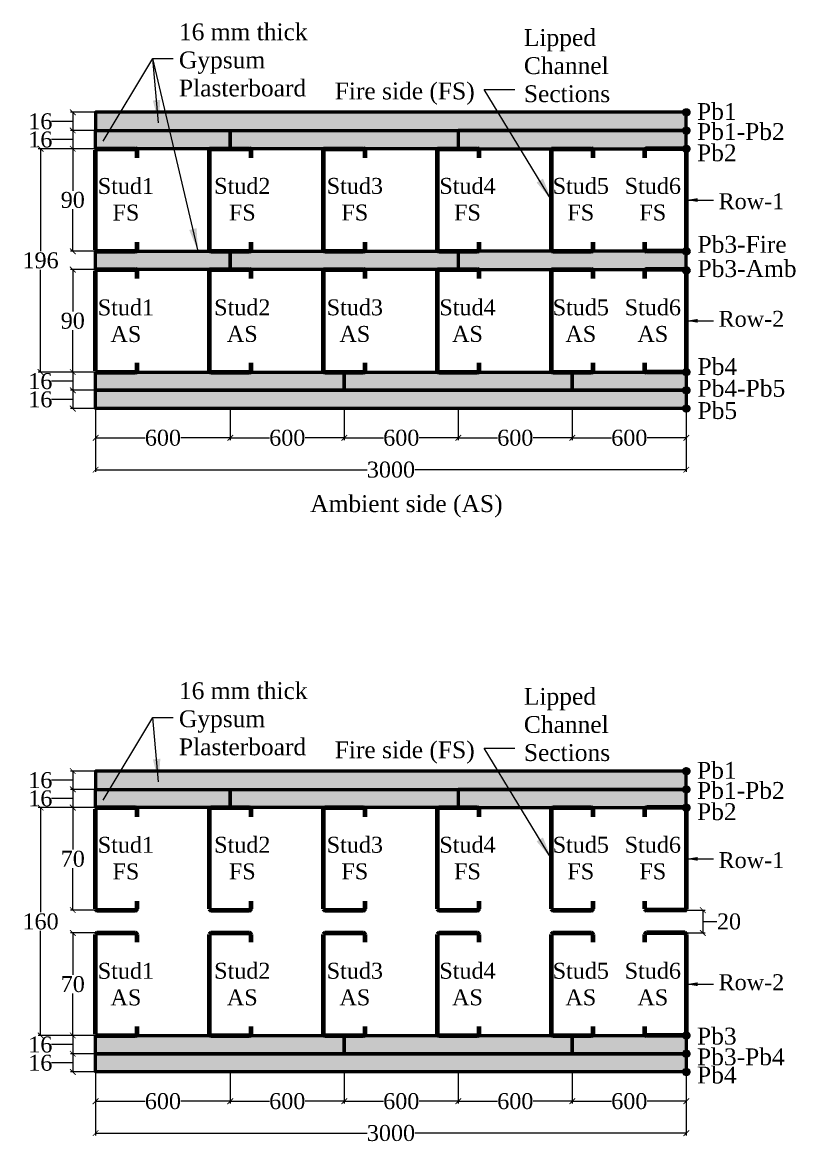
# Model space of a CAD drawing. Header units: millimetres. Extents: x 4760 to 7419, y -378 to 5598.
# Drawn here: x 4760 to 5438, y 315 to 1299 of the extents above; entities that cross this region are included whole.
import ezdxf

# ---------------------------------------------------------------- set-up
doc = ezdxf.new("R2010")
doc.units = ezdxf.units.MM
doc.header["$PDMODE"] = 34
doc.layers.get('0').update_dxf_attribs({"lineweight": 9})
doc.layers.get('Defpoints').update_dxf_attribs({"color": 255})
doc.styles.get("Standard").update_dxf_attribs({"font": 'times.ttf'})
doc.dimstyles.new('Times new roman', dxfattribs={"dimtxt": 14, "dimasz": 5, "dimexe": 2, "dimexo": 1, "dimgap": 1, "dimtad": 0, "dimtih": 1, "dimtoh": 1, "dimtxsty": 'Standard', "dimblk": 'ARCHTICK', "dimcen": 0, "dimclrd": 256, "dimclre": 256, "dimadec": 0, "dimazin": 0, "dimtfac": 1, "dimtmove": 0, "dimatfit": 3, "dimfxl": 1, "dimlwd": -1, "dimlwe": -1, "dimarcsym": 0})

# ---------------------------------------------------------------- blocks, each defined once
blk = doc.blocks.new('Stud')
at = {"lineweight": 120}
for p, q in [((4630.24, 1668.85), (4630.24, 1756.35)), ((4631.49, 1757.6), (4665.24, 1757.6)), ((4666.49, 1756.35), (4666.49, 1749.6)), ((4666.49, 1675.6), (4666.49, 1668.85)), ((4631.49, 1667.6), (4665.24, 1667.6))]:
    blk.add_line(p, q, dxfattribs=at)
for centre, start, end in [((4631.49, 1756.35), 90, 180), ((4665.24, 1756.35), 0, 90), ((4631.49, 1668.85), 180, 270), ((4665.24, 1668.85), 270, 0)]:
    blk.add_arc(centre, 1.25, start, end, dxfattribs=at)
blk = doc.blocks.new('_ArchTick')
at = {"color": 0, "linetype": 'ByBlock', "const_width": 0.15}
blk.add_lwpolyline([(-0.5, -0.5), (0.5, 0.5)], dxfattribs=at)
blk = doc.blocks.new('*D60')
at = {"transparency": 16777216}
for p, q in [((4822.9, 1188.18), (4801.9, 1188.18)), ((4803.9, 1188.18), (4803.9, 1151.32)), ((4803.9, 1098.18), (4803.9, 1135.04)), ((4822.9, 1098.18), (4801.9, 1098.18))]:
    blk.add_line(p, q, dxfattribs=at)
at = {"layer": 'Defpoints', "color": 0, "lineweight": 53, "transparency": 16777216}
for p in [(4823.9, 1188.18), (4803.9, 1098.18), (4823.9, 1098.18)]:
    blk.add_point(p, dxfattribs=at)
at = {"transparency": 16777216, "xscale": 5, "yscale": 5, "zscale": 5}
for p, rotation in [((4803.9, 1188.18), 90), ((4803.9, 1098.18), 270)]:
    blk.add_blockref('_ArchTick', p, dxfattribs=dict(at, rotation=rotation))
at = {"color": 0, "lineweight": 53, "transparency": 16777216, "insert": (4803.9, 1143.18), "char_height": 14, "attachment_point": 5}
blk.add_mtext('90', dxfattribs=at)
blk = doc.blocks.new('*D61')
at = {"transparency": 16777216}
for p, q in [((4822.9, 1204.18), (4801.9, 1204.18)), ((4803.9, 1204.18), (4803.9, 1188.18)), ((4787.16, 1196.18), (4785.16, 1196.18)), ((4803.9, 1196.18), (4787.16, 1196.18)), ((4822.9, 1188.18), (4801.9, 1188.18))]:
    blk.add_line(p, q, dxfattribs=at)
at = {"layer": 'Defpoints', "color": 0, "lineweight": 53, "transparency": 16777216}
for p in [(4823.9, 1204.18), (4803.9, 1188.18), (4823.9, 1188.18)]:
    blk.add_point(p, dxfattribs=at)
at = {"transparency": 16777216, "xscale": 5, "yscale": 5, "zscale": 5}
for p, rotation in [((4803.9, 1204.18), 90), ((4803.9, 1188.18), 270)]:
    blk.add_blockref('_ArchTick', p, dxfattribs=dict(at, rotation=rotation))
at = {"color": 0, "lineweight": 53, "transparency": 16777216, "insert": (4775.44, 1196.18), "char_height": 14, "attachment_point": 5}
blk.add_mtext('16', dxfattribs=at)
blk = doc.blocks.new('*D62')
at = {"transparency": 16777216}
for p, q in [((4822.9, 1220.18), (4801.9, 1220.18)), ((4803.9, 1220.18), (4803.9, 1204.18)), ((4787.16, 1212.18), (4785.16, 1212.18)), ((4803.9, 1212.18), (4787.16, 1212.18)), ((4822.9, 1204.18), (4801.9, 1204.18))]:
    blk.add_line(p, q, dxfattribs=at)
at = {"layer": 'Defpoints', "color": 0, "lineweight": 53, "transparency": 16777216}
for p in [(4823.9, 1220.18), (4803.9, 1204.18), (4823.9, 1204.18)]:
    blk.add_point(p, dxfattribs=at)
at = {"transparency": 16777216, "xscale": 5, "yscale": 5, "zscale": 5}
for p, rotation in [((4803.9, 1220.18), 90), ((4803.9, 1204.18), 270)]:
    blk.add_blockref('_ArchTick', p, dxfattribs=dict(at, rotation=rotation))
at = {"color": 0, "lineweight": 53, "transparency": 16777216, "insert": (4775.44, 1212.18), "char_height": 14, "attachment_point": 5}
blk.add_mtext('16', dxfattribs=at)
blk = doc.blocks.new('*D63')
at = {"transparency": 16777216}
for p, q in [((4822.9, 976.18), (4801.9, 976.18)), ((4803.9, 976.18), (4803.9, 960.18)), ((4787.16, 968.18), (4785.16, 968.18)), ((4803.9, 968.18), (4787.16, 968.18)), ((4822.9, 960.18), (4801.9, 960.18))]:
    blk.add_line(p, q, dxfattribs=at)
at = {"layer": 'Defpoints', "color": 0, "lineweight": 53, "transparency": 16777216}
for p in [(4823.9, 976.18), (4803.9, 960.18), (4823.9, 960.18)]:
    blk.add_point(p, dxfattribs=at)
at = {"transparency": 16777216, "xscale": 5, "yscale": 5, "zscale": 5}
for p, rotation in [((4803.9, 976.18), 90), ((4803.9, 960.18), 270)]:
    blk.add_blockref('_ArchTick', p, dxfattribs=dict(at, rotation=rotation))
at = {"color": 0, "lineweight": 53, "transparency": 16777216, "insert": (4775.44, 968.18), "char_height": 14, "attachment_point": 5}
blk.add_mtext('16', dxfattribs=at)
blk = doc.blocks.new('*D64')
at = {"transparency": 16777216}
for p, q in [((4787.16, 984.18), (4785.16, 984.18)), ((4803.9, 984.18), (4787.16, 984.18)), ((4822.9, 992.18), (4801.9, 992.18)), ((4803.9, 992.18), (4803.9, 976.18)), ((4822.9, 976.18), (4801.9, 976.18))]:
    blk.add_line(p, q, dxfattribs=at)
at = {"layer": 'Defpoints', "color": 0, "lineweight": 53, "transparency": 16777216}
for p in [(4823.9, 992.18), (4803.9, 976.18), (4823.9, 976.18)]:
    blk.add_point(p, dxfattribs=at)
at = {"transparency": 16777216, "xscale": 5, "yscale": 5, "zscale": 5}
for p, rotation in [((4803.9, 992.18), 90), ((4803.9, 976.18), 270)]:
    blk.add_blockref('_ArchTick', p, dxfattribs=dict(at, rotation=rotation))
at = {"color": 0, "lineweight": 53, "transparency": 16777216, "insert": (4775.44, 984.18), "char_height": 14, "attachment_point": 5}
blk.add_mtext('16', dxfattribs=at)
blk = doc.blocks.new('*D71')
at = {"transparency": 16777216}
for p, q in [((4823.9, 959.18), (4823.9, 904.53)), ((5342.03, 959.18), (5342.03, 904.53)), ((4823.9, 906.53), (5062.08, 906.53)), ((5342.03, 906.53), (5103.85, 906.53))]:
    blk.add_line(p, q, dxfattribs=at)
at = {"layer": 'Defpoints', "color": 0, "lineweight": 53, "transparency": 16777216}
for p in [(4823.9, 960.18), (5342.03, 960.18), (5342.03, 906.53)]:
    blk.add_point(p, dxfattribs=at)
at = {"transparency": 16777216, "xscale": 5, "yscale": 5, "zscale": 5, "rotation": 180}
blk.add_blockref('_ArchTick', (4823.9, 906.53), dxfattribs=at)
at = {"transparency": 16777216, "xscale": 5, "yscale": 5, "zscale": 5}
blk.add_blockref('_ArchTick', (5342.03, 906.53), dxfattribs=at)
at = {"color": 0, "lineweight": 53, "transparency": 16777216, "insert": (5082.97, 906.53), "char_height": 14, "attachment_point": 5}
blk.add_mtext('3000', dxfattribs=at)
blk = doc.blocks.new('*D65')
at = {"transparency": 16777216}
for p, q in [((4823.9, 959.18), (4823.9, 932.5)), ((4942.03, 959.18), (4942.03, 932.5)), ((4823.9, 934.5), (4867.27, 934.5)), ((4942.03, 934.5), (4898.66, 934.5))]:
    blk.add_line(p, q, dxfattribs=at)
at = {"layer": 'Defpoints', "color": 0, "lineweight": 53, "transparency": 16777216}
for p in [(4823.9, 960.18), (4942.03, 960.18), (4942.03, 934.5)]:
    blk.add_point(p, dxfattribs=at)
at = {"transparency": 16777216, "xscale": 5, "yscale": 5, "zscale": 5, "rotation": 180}
blk.add_blockref('_ArchTick', (4823.9, 934.5), dxfattribs=at)
at = {"transparency": 16777216, "xscale": 5, "yscale": 5, "zscale": 5}
blk.add_blockref('_ArchTick', (4942.03, 934.5), dxfattribs=at)
at = {"color": 0, "lineweight": 53, "transparency": 16777216, "insert": (4882.97, 934.5), "char_height": 14, "attachment_point": 5}
blk.add_mtext('600', dxfattribs=at)
blk = doc.blocks.new('*D66')
at = {"transparency": 16777216}
for p, q in [((4942.03, 959.18), (4942.03, 932.5)), ((5042.03, 959.18), (5042.03, 932.5)), ((4942.03, 934.5), (4976.34, 934.5)), ((5042.03, 934.5), (5007.72, 934.5))]:
    blk.add_line(p, q, dxfattribs=at)
at = {"layer": 'Defpoints', "color": 0, "lineweight": 53, "transparency": 16777216}
for p in [(4942.03, 960.18), (5042.03, 960.18), (5042.03, 934.5)]:
    blk.add_point(p, dxfattribs=at)
at = {"transparency": 16777216, "xscale": 5, "yscale": 5, "zscale": 5, "rotation": 180}
blk.add_blockref('_ArchTick', (4942.03, 934.5), dxfattribs=at)
at = {"transparency": 16777216, "xscale": 5, "yscale": 5, "zscale": 5}
blk.add_blockref('_ArchTick', (5042.03, 934.5), dxfattribs=at)
at = {"color": 0, "lineweight": 53, "transparency": 16777216, "insert": (4992.03, 934.5), "char_height": 14, "attachment_point": 5}
blk.add_mtext('600', dxfattribs=at)
blk = doc.blocks.new('*D67')
at = {"transparency": 16777216}
for p, q in [((5042.03, 959.18), (5042.03, 932.5)), ((5142.03, 959.18), (5142.03, 932.5)), ((5042.03, 934.5), (5076.34, 934.5)), ((5142.03, 934.5), (5107.72, 934.5))]:
    blk.add_line(p, q, dxfattribs=at)
at = {"layer": 'Defpoints', "color": 0, "lineweight": 53, "transparency": 16777216}
for p in [(5042.03, 960.18), (5142.03, 960.18), (5142.03, 934.5)]:
    blk.add_point(p, dxfattribs=at)
at = {"transparency": 16777216, "xscale": 5, "yscale": 5, "zscale": 5, "rotation": 180}
blk.add_blockref('_ArchTick', (5042.03, 934.5), dxfattribs=at)
at = {"transparency": 16777216, "xscale": 5, "yscale": 5, "zscale": 5}
blk.add_blockref('_ArchTick', (5142.03, 934.5), dxfattribs=at)
at = {"color": 0, "lineweight": 53, "transparency": 16777216, "insert": (5092.03, 934.5), "char_height": 14, "attachment_point": 5}
blk.add_mtext('600', dxfattribs=at)
blk = doc.blocks.new('*D68')
at = {"transparency": 16777216}
for p, q in [((5142.03, 959.18), (5142.03, 932.5)), ((5242.03, 959.18), (5242.03, 932.5)), ((5142.03, 934.5), (5176.34, 934.5)), ((5242.03, 934.5), (5207.72, 934.5))]:
    blk.add_line(p, q, dxfattribs=at)
at = {"layer": 'Defpoints', "color": 0, "lineweight": 53, "transparency": 16777216}
for p in [(5142.03, 960.18), (5242.03, 960.18), (5242.03, 934.5)]:
    blk.add_point(p, dxfattribs=at)
at = {"transparency": 16777216, "xscale": 5, "yscale": 5, "zscale": 5, "rotation": 180}
blk.add_blockref('_ArchTick', (5142.03, 934.5), dxfattribs=at)
at = {"transparency": 16777216, "xscale": 5, "yscale": 5, "zscale": 5}
blk.add_blockref('_ArchTick', (5242.03, 934.5), dxfattribs=at)
at = {"color": 0, "lineweight": 53, "transparency": 16777216, "insert": (5192.03, 934.5), "char_height": 14, "attachment_point": 5}
blk.add_mtext('600', dxfattribs=at)
blk = doc.blocks.new('*D69')
at = {"transparency": 16777216}
for p, q in [((5242.03, 959.18), (5242.03, 932.5)), ((5342.03, 959.18), (5342.03, 932.5)), ((5242.03, 934.5), (5276.34, 934.5)), ((5342.03, 934.5), (5307.72, 934.5))]:
    blk.add_line(p, q, dxfattribs=at)
at = {"layer": 'Defpoints', "color": 0, "lineweight": 53, "transparency": 16777216}
for p in [(5242.03, 960.18), (5342.03, 960.18), (5342.03, 934.5)]:
    blk.add_point(p, dxfattribs=at)
at = {"transparency": 16777216, "xscale": 5, "yscale": 5, "zscale": 5, "rotation": 180}
blk.add_blockref('_ArchTick', (5242.03, 934.5), dxfattribs=at)
at = {"transparency": 16777216, "xscale": 5, "yscale": 5, "zscale": 5}
blk.add_blockref('_ArchTick', (5342.03, 934.5), dxfattribs=at)
at = {"color": 0, "lineweight": 53, "transparency": 16777216, "insert": (5292.03, 934.5), "char_height": 14, "attachment_point": 5}
blk.add_mtext('600', dxfattribs=at)
blk = doc.blocks.new('*D70')
at = {"transparency": 16777216}
for p, q in [((4822.9, 1082.18), (4801.9, 1082.18)), ((4803.9, 1082.18), (4803.9, 1045.32)), ((4803.9, 992.18), (4803.9, 1029.04)), ((4822.9, 992.18), (4801.9, 992.18))]:
    blk.add_line(p, q, dxfattribs=at)
at = {"layer": 'Defpoints', "color": 0, "lineweight": 53, "transparency": 16777216}
for p in [(4823.9, 1082.18), (4803.9, 992.18), (4823.9, 992.18)]:
    blk.add_point(p, dxfattribs=at)
at = {"transparency": 16777216, "xscale": 5, "yscale": 5, "zscale": 5}
for p, rotation in [((4803.9, 1082.18), 90), ((4803.9, 992.18), 270)]:
    blk.add_blockref('_ArchTick', p, dxfattribs=dict(at, rotation=rotation))
at = {"color": 0, "lineweight": 53, "transparency": 16777216, "insert": (4803.9, 1037.18), "char_height": 14, "attachment_point": 5}
blk.add_mtext('90', dxfattribs=at)
blk = doc.blocks.new('*D58')
at = {"transparency": 16777216}
for p, q in [((4822.9, 1204.18), (4801.9, 1204.18)), ((4803.9, 1204.18), (4803.9, 1188.18)), ((4787.16, 1196.18), (4785.16, 1196.18)), ((4803.9, 1196.18), (4787.16, 1196.18)), ((4822.9, 1188.18), (4801.9, 1188.18))]:
    blk.add_line(p, q, dxfattribs=at)
at = {"layer": 'Defpoints', "color": 0, "lineweight": 53, "transparency": 16777216}
for p in [(4823.9, 1204.18), (4803.9, 1188.18), (4823.9, 1188.18)]:
    blk.add_point(p, dxfattribs=at)
at = {"transparency": 16777216, "xscale": 5, "yscale": 5, "zscale": 5}
for p, rotation in [((4803.9, 1204.18), 90), ((4803.9, 1188.18), 270)]:
    blk.add_blockref('_ArchTick', p, dxfattribs=dict(at, rotation=rotation))
at = {"color": 0, "lineweight": 53, "transparency": 16777216, "insert": (4775.44, 1196.18), "char_height": 14, "attachment_point": 5}
blk.add_mtext('16', dxfattribs=at)
blk = doc.blocks.new('*D59')
at = {"transparency": 16777216}
for p, q in [((4822.9, 1220.18), (4801.9, 1220.18)), ((4803.9, 1220.18), (4803.9, 1204.18)), ((4787.16, 1212.18), (4785.16, 1212.18)), ((4803.9, 1212.18), (4787.16, 1212.18)), ((4822.9, 1204.18), (4801.9, 1204.18))]:
    blk.add_line(p, q, dxfattribs=at)
at = {"layer": 'Defpoints', "color": 0, "lineweight": 53, "transparency": 16777216}
for p in [(4823.9, 1220.18), (4803.9, 1204.18), (4823.9, 1204.18)]:
    blk.add_point(p, dxfattribs=at)
at = {"transparency": 16777216, "xscale": 5, "yscale": 5, "zscale": 5}
for p, rotation in [((4803.9, 1220.18), 90), ((4803.9, 1204.18), 270)]:
    blk.add_blockref('_ArchTick', p, dxfattribs=dict(at, rotation=rotation))
at = {"color": 0, "lineweight": 53, "transparency": 16777216, "insert": (4775.44, 1212.18), "char_height": 14, "attachment_point": 5}
blk.add_mtext('16', dxfattribs=at)
blk = doc.blocks.new('*D75')
at = {"transparency": 16777216}
for p, q in [((4822.9, 1188.18), (4773.64, 1188.18)), ((4775.64, 1188.18), (4775.64, 1098.32)), ((4775.64, 992.18), (4775.64, 1082.04)), ((4822.9, 992.18), (4773.64, 992.18))]:
    blk.add_line(p, q, dxfattribs=at)
at = {"layer": 'Defpoints', "color": 0, "lineweight": 53, "transparency": 16777216}
for p in [(4823.9, 1188.18), (4775.64, 992.18), (4823.9, 992.18)]:
    blk.add_point(p, dxfattribs=at)
at = {"transparency": 16777216, "xscale": 5, "yscale": 5, "zscale": 5}
for p, rotation in [((4775.64, 1188.18), 90), ((4775.64, 992.18), 270)]:
    blk.add_blockref('_ArchTick', p, dxfattribs=dict(at, rotation=rotation))
at = {"color": 0, "lineweight": 53, "transparency": 16777216, "insert": (4775.64, 1090.18), "char_height": 14, "attachment_point": 5}
blk.add_mtext('196', dxfattribs=at)
blk = doc.blocks.new('*D135')
at = {"transparency": 16777216}
for p, q in [((4822.9, 610.03), (4801.9, 610.03)), ((4803.9, 610.03), (4803.9, 573.17)), ((4803.9, 520.03), (4803.9, 556.88)), ((4822.9, 520.03), (4801.9, 520.03))]:
    blk.add_line(p, q, dxfattribs=at)
at = {"layer": 'Defpoints', "color": 0, "lineweight": 53, "transparency": 16777216}
for p in [(4823.9, 610.03), (4803.9, 520.03), (4823.9, 520.03)]:
    blk.add_point(p, dxfattribs=at)
at = {"transparency": 16777216, "xscale": 5, "yscale": 5, "zscale": 5}
for p, rotation in [((4803.9, 610.03), 90), ((4803.9, 520.03), 270)]:
    blk.add_blockref('_ArchTick', p, dxfattribs=dict(at, rotation=rotation))
at = {"color": 0, "lineweight": 53, "transparency": 16777216, "insert": (4803.9, 565.03), "char_height": 14, "attachment_point": 5}
blk.add_mtext('70', dxfattribs=at)
blk = doc.blocks.new('*D136')
at = {"transparency": 16777216}
for p, q in [((4822.9, 626.03), (4801.9, 626.03)), ((4803.9, 626.03), (4803.9, 610.03)), ((4787.16, 618.03), (4785.16, 618.03)), ((4803.9, 618.03), (4787.16, 618.03)), ((4822.9, 610.03), (4801.9, 610.03))]:
    blk.add_line(p, q, dxfattribs=at)
at = {"layer": 'Defpoints', "color": 0, "lineweight": 53, "transparency": 16777216}
for p in [(4823.9, 626.03), (4803.9, 610.03), (4823.9, 610.03)]:
    blk.add_point(p, dxfattribs=at)
at = {"transparency": 16777216, "xscale": 5, "yscale": 5, "zscale": 5}
for p, rotation in [((4803.9, 626.03), 90), ((4803.9, 610.03), 270)]:
    blk.add_blockref('_ArchTick', p, dxfattribs=dict(at, rotation=rotation))
at = {"color": 0, "lineweight": 53, "transparency": 16777216, "insert": (4775.44, 618.03), "char_height": 14, "attachment_point": 5}
blk.add_mtext('16', dxfattribs=at)
blk = doc.blocks.new('*D137')
at = {"transparency": 16777216}
for p, q in [((4822.9, 642.03), (4801.9, 642.03)), ((4803.9, 642.03), (4803.9, 626.03)), ((4787.16, 634.03), (4785.16, 634.03)), ((4803.9, 634.03), (4787.16, 634.03)), ((4822.9, 626.03), (4801.9, 626.03))]:
    blk.add_line(p, q, dxfattribs=at)
at = {"layer": 'Defpoints', "color": 0, "lineweight": 53, "transparency": 16777216}
for p in [(4823.9, 642.03), (4803.9, 626.03), (4823.9, 626.03)]:
    blk.add_point(p, dxfattribs=at)
at = {"transparency": 16777216, "xscale": 5, "yscale": 5, "zscale": 5}
for p, rotation in [((4803.9, 642.03), 90), ((4803.9, 626.03), 270)]:
    blk.add_blockref('_ArchTick', p, dxfattribs=dict(at, rotation=rotation))
at = {"color": 0, "lineweight": 53, "transparency": 16777216, "insert": (4775.44, 634.03), "char_height": 14, "attachment_point": 5}
blk.add_mtext('16', dxfattribs=at)
blk = doc.blocks.new('*D138')
at = {"transparency": 16777216}
for p, q in [((4822.9, 394.03), (4801.9, 394.03)), ((4803.9, 394.03), (4803.9, 378.03)), ((4787.16, 386.03), (4785.16, 386.03)), ((4803.9, 386.03), (4787.16, 386.03)), ((4822.9, 378.03), (4801.9, 378.03))]:
    blk.add_line(p, q, dxfattribs=at)
at = {"layer": 'Defpoints', "color": 0, "lineweight": 53, "transparency": 16777216}
for p in [(4823.9, 394.03), (4803.9, 378.03), (4823.9, 378.03)]:
    blk.add_point(p, dxfattribs=at)
at = {"transparency": 16777216, "xscale": 5, "yscale": 5, "zscale": 5}
for p, rotation in [((4803.9, 394.03), 90), ((4803.9, 378.03), 270)]:
    blk.add_blockref('_ArchTick', p, dxfattribs=dict(at, rotation=rotation))
at = {"color": 0, "lineweight": 53, "transparency": 16777216, "insert": (4775.44, 386.03), "char_height": 14, "attachment_point": 5}
blk.add_mtext('16', dxfattribs=at)
blk = doc.blocks.new('*D139')
at = {"transparency": 16777216}
for p, q in [((4822.9, 410.03), (4801.9, 410.03)), ((4803.9, 410.03), (4803.9, 394.03)), ((4787.16, 402.03), (4785.16, 402.03)), ((4803.9, 402.03), (4787.16, 402.03)), ((4822.9, 394.03), (4801.9, 394.03))]:
    blk.add_line(p, q, dxfattribs=at)
at = {"layer": 'Defpoints', "color": 0, "lineweight": 53, "transparency": 16777216}
for p in [(4823.9, 410.03), (4803.9, 394.03), (4823.9, 394.03)]:
    blk.add_point(p, dxfattribs=at)
at = {"transparency": 16777216, "xscale": 5, "yscale": 5, "zscale": 5}
for p, rotation in [((4803.9, 410.03), 90), ((4803.9, 394.03), 270)]:
    blk.add_blockref('_ArchTick', p, dxfattribs=dict(at, rotation=rotation))
at = {"color": 0, "lineweight": 53, "transparency": 16777216, "insert": (4775.44, 402.03), "char_height": 14, "attachment_point": 5}
blk.add_mtext('16', dxfattribs=at)
blk = doc.blocks.new('*D148')
at = {"transparency": 16777216}
for p, q in [((4823.9, 377.03), (4823.9, 322.37)), ((5342.03, 377.03), (5342.03, 322.37)), ((4823.9, 324.37), (5062.08, 324.37)), ((5342.03, 324.37), (5103.85, 324.37))]:
    blk.add_line(p, q, dxfattribs=at)
at = {"layer": 'Defpoints', "color": 0, "lineweight": 53, "transparency": 16777216}
for p in [(4823.9, 378.03), (5342.03, 378.03), (5342.03, 324.37)]:
    blk.add_point(p, dxfattribs=at)
at = {"transparency": 16777216, "xscale": 5, "yscale": 5, "zscale": 5, "rotation": 180}
blk.add_blockref('_ArchTick', (4823.9, 324.37), dxfattribs=at)
at = {"transparency": 16777216, "xscale": 5, "yscale": 5, "zscale": 5}
blk.add_blockref('_ArchTick', (5342.03, 324.37), dxfattribs=at)
at = {"color": 0, "lineweight": 53, "transparency": 16777216, "insert": (5082.97, 324.37), "char_height": 14, "attachment_point": 5}
blk.add_mtext('3000', dxfattribs=at)
blk = doc.blocks.new('*D140')
at = {"transparency": 16777216}
for p, q in [((4823.9, 377.03), (4823.9, 350.34)), ((4942.03, 377.03), (4942.03, 350.34)), ((4823.9, 352.34), (4867.27, 352.34)), ((4942.03, 352.34), (4898.66, 352.34))]:
    blk.add_line(p, q, dxfattribs=at)
at = {"layer": 'Defpoints', "color": 0, "lineweight": 53, "transparency": 16777216}
for p in [(4823.9, 378.03), (4942.03, 378.03), (4942.03, 352.34)]:
    blk.add_point(p, dxfattribs=at)
at = {"transparency": 16777216, "xscale": 5, "yscale": 5, "zscale": 5, "rotation": 180}
blk.add_blockref('_ArchTick', (4823.9, 352.34), dxfattribs=at)
at = {"transparency": 16777216, "xscale": 5, "yscale": 5, "zscale": 5}
blk.add_blockref('_ArchTick', (4942.03, 352.34), dxfattribs=at)
at = {"color": 0, "lineweight": 53, "transparency": 16777216, "insert": (4882.97, 352.34), "char_height": 14, "attachment_point": 5}
blk.add_mtext('600', dxfattribs=at)
blk = doc.blocks.new('*D141')
at = {"transparency": 16777216}
for p, q in [((4942.03, 377.03), (4942.03, 350.34)), ((5042.03, 377.03), (5042.03, 350.34)), ((4942.03, 352.34), (4976.34, 352.34)), ((5042.03, 352.34), (5007.72, 352.34))]:
    blk.add_line(p, q, dxfattribs=at)
at = {"layer": 'Defpoints', "color": 0, "lineweight": 53, "transparency": 16777216}
for p in [(4942.03, 378.03), (5042.03, 378.03), (5042.03, 352.34)]:
    blk.add_point(p, dxfattribs=at)
at = {"transparency": 16777216, "xscale": 5, "yscale": 5, "zscale": 5, "rotation": 180}
blk.add_blockref('_ArchTick', (4942.03, 352.34), dxfattribs=at)
at = {"transparency": 16777216, "xscale": 5, "yscale": 5, "zscale": 5}
blk.add_blockref('_ArchTick', (5042.03, 352.34), dxfattribs=at)
at = {"color": 0, "lineweight": 53, "transparency": 16777216, "insert": (4992.03, 352.34), "char_height": 14, "attachment_point": 5}
blk.add_mtext('600', dxfattribs=at)
blk = doc.blocks.new('*D142')
at = {"transparency": 16777216}
for p, q in [((5042.03, 377.03), (5042.03, 350.34)), ((5142.03, 377.03), (5142.03, 350.34)), ((5042.03, 352.34), (5076.34, 352.34)), ((5142.03, 352.34), (5107.72, 352.34))]:
    blk.add_line(p, q, dxfattribs=at)
at = {"layer": 'Defpoints', "color": 0, "lineweight": 53, "transparency": 16777216}
for p in [(5042.03, 378.03), (5142.03, 378.03), (5142.03, 352.34)]:
    blk.add_point(p, dxfattribs=at)
at = {"transparency": 16777216, "xscale": 5, "yscale": 5, "zscale": 5, "rotation": 180}
blk.add_blockref('_ArchTick', (5042.03, 352.34), dxfattribs=at)
at = {"transparency": 16777216, "xscale": 5, "yscale": 5, "zscale": 5}
blk.add_blockref('_ArchTick', (5142.03, 352.34), dxfattribs=at)
at = {"color": 0, "lineweight": 53, "transparency": 16777216, "insert": (5092.03, 352.34), "char_height": 14, "attachment_point": 5}
blk.add_mtext('600', dxfattribs=at)
blk = doc.blocks.new('*D143')
at = {"transparency": 16777216}
for p, q in [((5142.03, 377.03), (5142.03, 350.34)), ((5242.03, 377.03), (5242.03, 350.34)), ((5142.03, 352.34), (5176.34, 352.34)), ((5242.03, 352.34), (5207.72, 352.34))]:
    blk.add_line(p, q, dxfattribs=at)
at = {"layer": 'Defpoints', "color": 0, "lineweight": 53, "transparency": 16777216}
for p in [(5142.03, 378.03), (5242.03, 378.03), (5242.03, 352.34)]:
    blk.add_point(p, dxfattribs=at)
at = {"transparency": 16777216, "xscale": 5, "yscale": 5, "zscale": 5, "rotation": 180}
blk.add_blockref('_ArchTick', (5142.03, 352.34), dxfattribs=at)
at = {"transparency": 16777216, "xscale": 5, "yscale": 5, "zscale": 5}
blk.add_blockref('_ArchTick', (5242.03, 352.34), dxfattribs=at)
at = {"color": 0, "lineweight": 53, "transparency": 16777216, "insert": (5192.03, 352.34), "char_height": 14, "attachment_point": 5}
blk.add_mtext('600', dxfattribs=at)
blk = doc.blocks.new('*D144')
at = {"transparency": 16777216}
for p, q in [((5242.03, 377.03), (5242.03, 350.34)), ((5342.03, 377.03), (5342.03, 350.34)), ((5242.03, 352.34), (5276.34, 352.34)), ((5342.03, 352.34), (5307.72, 352.34))]:
    blk.add_line(p, q, dxfattribs=at)
at = {"layer": 'Defpoints', "color": 0, "lineweight": 53, "transparency": 16777216}
for p in [(5242.03, 378.03), (5342.03, 378.03), (5342.03, 352.34)]:
    blk.add_point(p, dxfattribs=at)
at = {"transparency": 16777216, "xscale": 5, "yscale": 5, "zscale": 5, "rotation": 180}
blk.add_blockref('_ArchTick', (5242.03, 352.34), dxfattribs=at)
at = {"transparency": 16777216, "xscale": 5, "yscale": 5, "zscale": 5}
blk.add_blockref('_ArchTick', (5342.03, 352.34), dxfattribs=at)
at = {"color": 0, "lineweight": 53, "transparency": 16777216, "insert": (5292.03, 352.34), "char_height": 14, "attachment_point": 5}
blk.add_mtext('600', dxfattribs=at)
blk = doc.blocks.new('*D134')
at = {"transparency": 16777216}
for p, q in [((4822.9, 500.03), (4801.9, 500.03)), ((4803.9, 500.03), (4803.9, 463.17)), ((4803.9, 410.03), (4803.9, 446.88)), ((4822.9, 410.03), (4801.9, 410.03))]:
    blk.add_line(p, q, dxfattribs=at)
at = {"layer": 'Defpoints', "color": 0, "lineweight": 53, "transparency": 16777216}
for p in [(4823.9, 500.03), (4803.9, 410.03), (4823.9, 410.03)]:
    blk.add_point(p, dxfattribs=at)
at = {"transparency": 16777216, "xscale": 5, "yscale": 5, "zscale": 5}
for p, rotation in [((4803.9, 500.03), 90), ((4803.9, 410.03), 270)]:
    blk.add_blockref('_ArchTick', p, dxfattribs=dict(at, rotation=rotation))
at = {"color": 0, "lineweight": 53, "transparency": 16777216, "insert": (4803.9, 455.03), "char_height": 14, "attachment_point": 5}
blk.add_mtext('70', dxfattribs=at)
blk = doc.blocks.new('*D145')
at = {"transparency": 16777216}
for p, q in [((4822.9, 626.03), (4801.9, 626.03)), ((4803.9, 626.03), (4803.9, 610.03)), ((4787.16, 618.03), (4785.16, 618.03)), ((4803.9, 618.03), (4787.16, 618.03)), ((4822.9, 610.03), (4801.9, 610.03))]:
    blk.add_line(p, q, dxfattribs=at)
at = {"layer": 'Defpoints', "color": 0, "lineweight": 53, "transparency": 16777216}
for p in [(4823.9, 626.03), (4803.9, 610.03), (4823.9, 610.03)]:
    blk.add_point(p, dxfattribs=at)
at = {"transparency": 16777216, "xscale": 5, "yscale": 5, "zscale": 5}
for p, rotation in [((4803.9, 626.03), 90), ((4803.9, 610.03), 270)]:
    blk.add_blockref('_ArchTick', p, dxfattribs=dict(at, rotation=rotation))
at = {"color": 0, "lineweight": 53, "transparency": 16777216, "insert": (4775.44, 618.03), "char_height": 14, "attachment_point": 5}
blk.add_mtext('16', dxfattribs=at)
blk = doc.blocks.new('*D146')
at = {"transparency": 16777216}
for p, q in [((4822.9, 642.03), (4801.9, 642.03)), ((4803.9, 642.03), (4803.9, 626.03)), ((4787.16, 634.03), (4785.16, 634.03)), ((4803.9, 634.03), (4787.16, 634.03)), ((4822.9, 626.03), (4801.9, 626.03))]:
    blk.add_line(p, q, dxfattribs=at)
at = {"layer": 'Defpoints', "color": 0, "lineweight": 53, "transparency": 16777216}
for p in [(4823.9, 642.03), (4803.9, 626.03), (4823.9, 626.03)]:
    blk.add_point(p, dxfattribs=at)
at = {"transparency": 16777216, "xscale": 5, "yscale": 5, "zscale": 5}
for p, rotation in [((4803.9, 642.03), 90), ((4803.9, 626.03), 270)]:
    blk.add_blockref('_ArchTick', p, dxfattribs=dict(at, rotation=rotation))
at = {"color": 0, "lineweight": 53, "transparency": 16777216, "insert": (4775.44, 634.03), "char_height": 14, "attachment_point": 5}
blk.add_mtext('16', dxfattribs=at)
blk = doc.blocks.new('*D147')
at = {"transparency": 16777216}
for p, q in [((4822.9, 610.03), (4773.64, 610.03)), ((4775.64, 610.03), (4775.64, 518.15)), ((4775.64, 410.03), (4775.64, 501.9)), ((4822.9, 410.03), (4773.64, 410.03))]:
    blk.add_line(p, q, dxfattribs=at)
at = {"layer": 'Defpoints', "color": 0, "lineweight": 53, "transparency": 16777216}
for p in [(4823.9, 610.03), (4775.64, 410.03), (4823.9, 410.03)]:
    blk.add_point(p, dxfattribs=at)
at = {"transparency": 16777216, "xscale": 5, "yscale": 5, "zscale": 5}
for p, rotation in [((4775.64, 610.03), 90), ((4775.64, 410.03), 270)]:
    blk.add_blockref('_ArchTick', p, dxfattribs=dict(at, rotation=rotation))
at = {"color": 0, "lineweight": 53, "transparency": 16777216, "insert": (4775.64, 510.03), "char_height": 14, "attachment_point": 5}
blk.add_mtext('160', dxfattribs=at)
blk = doc.blocks.new('*D149')
at = {"transparency": 16777216}
for p, q in [((5341.78, 520.03), (5358.54, 520.03)), ((5356.54, 520.03), (5356.54, 500.03)), ((5356.54, 510.03), (5366.72, 510.03)), ((5366.72, 510.03), (5368.72, 510.03)), ((5341.78, 500.03), (5358.54, 500.03))]:
    blk.add_line(p, q, dxfattribs=at)
at = {"layer": 'Defpoints', "color": 0, "lineweight": 53, "transparency": 16777216}
for p in [(5340.78, 520.03), (5340.78, 500.03), (5356.54, 500.03)]:
    blk.add_point(p, dxfattribs=at)
at = {"transparency": 16777216, "xscale": 5, "yscale": 5, "zscale": 5}
for p, rotation in [((5356.54, 520.03), 90), ((5356.54, 500.03), 270)]:
    blk.add_blockref('_ArchTick', p, dxfattribs=dict(at, rotation=rotation))
at = {"color": 0, "lineweight": 53, "transparency": 16777216, "insert": (5379.46, 510.03), "char_height": 14, "attachment_point": 5}
blk.add_mtext('20', dxfattribs=at)

msp = doc.modelspace()

# ---------------------------------------------------------------- hatches: boundary and pattern name
at = {"lineweight": 53, "true_color": 0xf7abae}
h = msp.add_hatch(color=241, dxfattribs=at)
h.dxf.hatch_style = 1
h.paths.add_polyline_path([(4823.904, 1220.184), (4823.904, 1204.184), (5342.029, 1204.184), (5342.029, 1220.184)])
at = {"lineweight": 53, "true_color": 0x2776bb}
h = msp.add_hatch(color=152, dxfattribs=at)
h.dxf.hatch_style = 1
h.paths.add_polyline_path([(5344.332, 1220.117, 1), (5339.726, 1220.117, 1)])
at = {"lineweight": 53, "true_color": 0xf7abae}
h = msp.add_hatch(color=241, dxfattribs=at)
h.dxf.hatch_style = 1
h.paths.add_polyline_path([(4942.029, 1188.184), (4942.029, 1204.184), (4823.904, 1204.184), (4823.904, 1188.184)])
h = msp.add_hatch(color=241, dxfattribs=at)
h.dxf.hatch_style = 1
h.paths.add_polyline_path([(4942.029, 1204.184), (4942.029, 1188.184), (5142.029, 1188.184), (5142.029, 1204.184)])
h = msp.add_hatch(color=241, dxfattribs=at)
h.dxf.hatch_style = 1
h.paths.add_polyline_path([(5342.029, 1188.184), (5342.029, 1204.184), (5142.029, 1204.184), (5142.029, 1188.184)])
at = {"lineweight": 53, "true_color": 0x2776bb}
h = msp.add_hatch(color=152, dxfattribs=at)
h.dxf.hatch_style = 1
h.paths.add_polyline_path([(5344.332, 1204.117, 1), (5339.726, 1204.117, 1)])
h = msp.add_hatch(color=152, dxfattribs=at)
h.dxf.hatch_style = 1
h.paths.add_polyline_path([(5344.332, 1188.117, 1), (5339.726, 1188.117, 1)])
at = {"lineweight": 53, "true_color": 0xf7abae}
h = msp.add_hatch(color=241, dxfattribs=at)
h.dxf.hatch_style = 1
h.paths.add_polyline_path([(4942.029, 1082.184), (4942.029, 1098.184), (4823.904, 1098.184), (4823.904, 1082.184)])
h = msp.add_hatch(color=241, dxfattribs=at)
h.dxf.hatch_style = 1
h.paths.add_polyline_path([(4942.029, 1098.184), (4942.029, 1082.184), (5142.029, 1082.184), (5142.029, 1098.184)])
h = msp.add_hatch(color=241, dxfattribs=at)
h.dxf.hatch_style = 1
h.paths.add_polyline_path([(5342.029, 1082.184), (5342.029, 1098.184), (5142.029, 1098.184), (5142.029, 1082.184)])
at = {"lineweight": 53, "true_color": 0x2776bb}
h = msp.add_hatch(color=152, dxfattribs=at)
h.dxf.hatch_style = 1
h.paths.add_polyline_path([(5344.447, 1098.113, 1), (5339.611, 1098.113, 1)])
h = msp.add_hatch(color=152, dxfattribs=at)
h.dxf.hatch_style = 1
h.paths.add_polyline_path([(5344.447, 1081.384, 1), (5339.611, 1081.384, 1)])
h = msp.add_hatch(color=152, dxfattribs=at)
h.dxf.hatch_style = 1
h.paths.add_polyline_path([(5344.332, 992.184, 1), (5339.726, 992.184, 1)])
at = {"lineweight": 53, "true_color": 0xf7abae}
h = msp.add_hatch(color=241, dxfattribs=at)
h.dxf.hatch_style = 1
h.paths.add_polyline_path([(5042.029, 992.184), (4823.904, 992.184), (4823.904, 976.184), (5042.029, 976.184)])
h = msp.add_hatch(color=241, dxfattribs=at)
h.dxf.hatch_style = 1
h.paths.add_polyline_path([(5242.029, 992.184), (5042.029, 992.184), (5042.029, 976.184), (5242.029, 976.184)])
h = msp.add_hatch(color=241, dxfattribs=at)
h.dxf.hatch_style = 1
h.paths.add_polyline_path([(5342.029, 976.184), (5342.029, 992.184), (5242.029, 992.184), (5242.029, 976.184)])
h = msp.add_hatch(color=241, dxfattribs=at)
h.dxf.hatch_style = 1
h.paths.add_polyline_path([(5342.029, 960.184), (5342.029, 976.184), (4823.904, 976.184), (4823.904, 960.184)])
at = {"lineweight": 53, "true_color": 0x2776bb}
h = msp.add_hatch(color=152, dxfattribs=at)
h.dxf.hatch_style = 1
h.paths.add_polyline_path([(5344.332, 976.184, 1), (5339.726, 976.184, 1)])
h = msp.add_hatch(color=152, dxfattribs=at)
h.dxf.hatch_style = 1
h.paths.add_polyline_path([(5344.332, 960.184, 1), (5339.726, 960.184, 1)])
at = {"lineweight": 53, "true_color": 0xf7abae}
h = msp.add_hatch(color=241, dxfattribs=at)
h.dxf.hatch_style = 1
h.paths.add_polyline_path([(4823.904, 642.026), (4823.904, 626.026), (5342.029, 626.026), (5342.029, 642.026)])
at = {"lineweight": 53, "true_color": 0x2776bb}
h = msp.add_hatch(color=152, dxfattribs=at)
h.dxf.hatch_style = 1
h.paths.add_polyline_path([(5344.332, 641.959, 1), (5339.726, 641.959, 1)])
at = {"lineweight": 53, "true_color": 0xf7abae}
h = msp.add_hatch(color=241, dxfattribs=at)
h.dxf.hatch_style = 1
h.paths.add_polyline_path([(4942.029, 610.026), (4942.029, 626.026), (4823.904, 626.026), (4823.904, 610.026)])
h = msp.add_hatch(color=241, dxfattribs=at)
h.dxf.hatch_style = 1
h.paths.add_polyline_path([(4942.029, 626.026), (4942.029, 610.026), (5142.029, 610.026), (5142.029, 626.026)])
h = msp.add_hatch(color=241, dxfattribs=at)
h.dxf.hatch_style = 1
h.paths.add_polyline_path([(5342.029, 610.026), (5342.029, 626.026), (5142.029, 626.026), (5142.029, 610.026)])
at = {"lineweight": 53, "true_color": 0x2776bb}
h = msp.add_hatch(color=152, dxfattribs=at)
h.dxf.hatch_style = 1
h.paths.add_polyline_path([(5344.332, 625.959, 1), (5339.726, 625.959, 1)])
h = msp.add_hatch(color=152, dxfattribs=at)
h.dxf.hatch_style = 1
h.paths.add_polyline_path([(5344.332, 609.959, 1), (5339.726, 609.959, 1)])
at = {"lineweight": 53, "true_color": 0xf7abae}
h = msp.add_hatch(color=241, dxfattribs=at)
h.dxf.hatch_style = 1
h.paths.add_polyline_path([(5042.029, 410.026), (4823.904, 410.026), (4823.904, 394.026), (5042.029, 394.026)])
h = msp.add_hatch(color=241, dxfattribs=at)
h.dxf.hatch_style = 1
h.paths.add_polyline_path([(5242.029, 410.026), (5042.029, 410.026), (5042.029, 394.026), (5242.029, 394.026)])
h = msp.add_hatch(color=241, dxfattribs=at)
h.dxf.hatch_style = 1
h.paths.add_polyline_path([(5342.029, 394.026), (5342.029, 410.026), (5242.029, 410.026), (5242.029, 394.026)])
at = {"lineweight": 53, "true_color": 0x2776bb}
h = msp.add_hatch(color=152, dxfattribs=at)
h.dxf.hatch_style = 1
h.paths.add_polyline_path([(5344.332, 410.026, 1), (5339.726, 410.026, 1)])
at = {"lineweight": 53, "true_color": 0xf7abae}
h = msp.add_hatch(color=241, dxfattribs=at)
h.dxf.hatch_style = 1
h.paths.add_polyline_path([(5342.029, 378.026), (5342.029, 394.026), (4823.904, 394.026), (4823.904, 378.026)])
at = {"lineweight": 53, "true_color": 0x2776bb}
h = msp.add_hatch(color=152, dxfattribs=at)
h.dxf.hatch_style = 1
h.paths.add_polyline_path([(5344.332, 394.026, 1), (5339.726, 394.026, 1)])
h = msp.add_hatch(color=152, dxfattribs=at)
h.dxf.hatch_style = 1
h.paths.add_polyline_path([(5344.332, 378.026, 1), (5339.726, 378.026, 1)])

# ---------------------------------------------------------------- linework, layer by layer
at = {"lineweight": 53}
for points in [[(4823.904, 1204.184), (5342.029, 1204.184), (5342.029, 1220.184), (4823.904, 1220.184)], [(4942.029, 1188.184), (4823.904, 1188.184), (4823.904, 1204.184), (4942.029, 1204.184)], [(4942.029, 1204.184), (5142.029, 1204.184), (5142.029, 1188.184), (4942.029, 1188.184)], [(5142.029, 1188.184), (5342.029, 1188.184), (5342.029, 1204.184), (5142.029, 1204.184)], [(4942.029, 1082.184), (4823.904, 1082.184), (4823.904, 1098.184), (4942.029, 1098.184)], [(4942.029, 1098.184), (5142.029, 1098.184), (5142.029, 1082.184), (4942.029, 1082.184)], [(5142.029, 1082.184), (5342.029, 1082.184), (5342.029, 1098.184), (5142.029, 1098.184)], [(4823.904, 992.184), (5042.029, 992.184), (5042.029, 976.184), (4823.904, 976.184)], [(5042.029, 992.184), (5242.029, 992.184), (5242.029, 976.184), (5042.029, 976.184)], [(5242.029, 992.184), (5342.029, 992.184), (5342.029, 976.184), (5242.029, 976.184)], [(4823.904, 976.184), (5342.029, 976.184), (5342.029, 960.184), (4823.904, 960.184)], [(4823.904, 626.026), (5342.029, 626.026), (5342.029, 642.026), (4823.904, 642.026)], [(4942.029, 610.026), (4823.904, 610.026), (4823.904, 626.026), (4942.029, 626.026)], [(4942.029, 626.026), (5142.029, 626.026), (5142.029, 610.026), (4942.029, 610.026)], [(5142.029, 610.026), (5342.029, 610.026), (5342.029, 626.026), (5142.029, 626.026)], [(4823.904, 410.026), (5042.029, 410.026), (5042.029, 394.026), (4823.904, 394.026)], [(5042.029, 410.026), (5242.029, 410.026), (5242.029, 394.026), (5042.029, 394.026)], [(5242.029, 410.026), (5342.029, 410.026), (5342.029, 394.026), (5242.029, 394.026)], [(4823.904, 394.026), (5342.029, 394.026), (5342.029, 378.026), (4823.904, 378.026)]]:
    msp.add_lwpolyline(points, close=True, dxfattribs=at)
for centre, radius in [((5342.029, 1220.117), 2.303), ((5342.029, 1204.117), 2.303), ((5342.029, 1188.117), 2.303), ((5342.029, 1098.113), 2.418), ((5342.029, 1081.384), 2.418), ((5342.029, 992.184), 2.303), ((5342.029, 976.184), 2.303), ((5342.029, 960.184), 2.303), ((5342.029, 641.959), 2.303), ((5342.029, 625.959), 2.303), ((5342.029, 609.959), 2.303), ((5342.029, 410.026), 2.303), ((5342.029, 394.026), 2.303), ((5342.029, 378.026), 2.303)]:
    msp.add_circle(centre, radius, dxfattribs=at)

# ---------------------------------------------------------------- block references
at = {"lineweight": -3}
for p in [(193.659, -569.419), (293.659, -569.419), (393.659, -569.419), (493.659, -569.419), (593.659, -569.419), (193.659, -675.419), (293.659, -675.419), (393.659, -675.419), (493.659, -675.419), (593.659, -675.419), (193.659, -1147.577), (293.659, -1147.577), (393.659, -1147.577), (493.659, -1147.577), (593.659, -1147.577), (193.659, -1257.577), (293.659, -1257.577), (393.659, -1257.577), (493.659, -1257.577), (593.659, -1257.577)]:
    msp.add_blockref('Stud', p, dxfattribs=at)
at = {"lineweight": -3, "rotation": 180}
for p in [(9972.274, 2855.787), (9972.274, 2749.787), (9972.274, 2277.629), (9972.274, 2167.629)]:
    msp.add_blockref('Stud', p, dxfattribs=at)

# ---------------------------------------------------------------- texts
at = {"lineweight": 53, "attachment_point": 1}
for s, insert, char_height, width in [('16 mm thick Gypsum Plasterboard', (4897.009, 1298.149), 14.7814, 115.93848), ('Lipped Channel Sections', (5199.568, 1293.147), 14.7814, 68.45472), ('Fire side (FS)', (5033.636, 1246.276), 14.7814, 121.64572), ('Pb1', (5351.403, 1228.263), 14.7814, 41.76421), ('Pb1-Pb2', (5351.403, 1210.646), 14.7814, 41.76421), ('Pb2', (5351.403, 1191.98), 14.7814, 41.76421), ('\\pxqc;Stud1\\PFS', (4829.62, 1162.512), 14, 41.76421), ('\\pxqc;Stud2\\PFS', (4931.692, 1162.579), 14, 41.76421), ('\\pxqc;Stud3\\PFS', (5030.417, 1162.579), 14, 41.76421), ('\\pxqc;Stud4\\PFS', (5129.199, 1162.579), 14, 41.76421), ('\\pxqc;Stud5\\PFS', (5228.615, 1162.579), 14, 41.76421), ('\\pxqc;Stud6\\PFS', (5291.764, 1162.579), 14, 41.76421), ('Row-1', (5370.332, 1149.104), 14, 90.08321), ('Pb3-Fire', (5351.871, 1111.674), 14.7814, 29.23495), ('Pb3-Amb', (5351.871, 1090.402), 14.7814, 29.23495), ('\\pxqc;Stud1\\PAS', (4829.62, 1055.938), 14, 41.76421), ('\\pxqc;Stud2\\PAS', (4931.692, 1056.005), 14, 41.76421), ('\\pxqc;Stud3\\PAS', (5030.417, 1056.005), 14, 41.76421), ('\\pxqc;Stud4\\PAS', (5129.199, 1056.005), 14, 41.76421), ('\\pxqc;Stud5\\PAS', (5228.615, 1056.005), 14, 41.76421), ('\\pxqc;Stud6\\PAS', (5291.764, 1056.005), 14, 41.76421), ('Row-2', (5370.332, 1045.926), 14, 90.08321), ('Pb4', (5351.87, 1004.428), 14.7814, 29.23495), ('Pb4-Pb5', (5351.87, 985.343), 14.7814, 29.23495), ('Pb5', (5351.87, 965.827), 14.7814, 29.23495), ('Ambient side (AS)', (5012.183, 884.129), 14.7814, 165.80062), ('16 mm thick Gypsum Plasterboard', (4897.009, 719.992), 14.7814, 115.93848), ('Lipped Channel Sections', (5199.568, 714.99), 14.7814, 68.45472), ('Fire side (FS)', (5033.636, 668.118), 14.7814, 121.64572), ('Pb1', (5351.403, 650.105), 14.7814, 41.76421), ('Pb1-Pb2', (5351.403, 632.488), 14.7814, 41.76421), ('Pb2', (5351.403, 613.823), 14.7814, 41.76421), ('\\pxqc;Stud1\\PFS', (4829.62, 584.355), 14, 41.76421), ('\\pxqc;Stud2\\PFS', (4931.692, 584.421), 14, 41.76421), ('\\pxqc;Stud3\\PFS', (5030.417, 584.421), 14, 41.76421), ('\\pxqc;Stud4\\PFS', (5129.199, 584.421), 14, 41.76421), ('\\pxqc;Stud5\\PFS', (5228.615, 584.421), 14, 41.76421), ('\\pxqc;Stud6\\PFS', (5291.764, 584.421), 14, 41.76421), ('Row-1', (5370.332, 570.947), 14, 90.08321), ('\\pxqc;Stud1\\PAS', (4829.62, 473.781), 14, 41.76421), ('\\pxqc;Stud2\\PAS', (4931.692, 473.848), 14, 41.76421), ('\\pxqc;Stud3\\PAS', (5030.417, 473.848), 14, 41.76421), ('\\pxqc;Stud4\\PAS', (5129.199, 473.848), 14, 41.76421), ('\\pxqc;Stud5\\PAS', (5228.615, 473.848), 14, 41.76421), ('\\pxqc;Stud6\\PAS', (5291.764, 473.848), 14, 41.76421), ('Row-2', (5370.332, 463.769), 14, 90.08321), ('Pb3', (5351.403, 416.906), 14.7814, 41.76421), ('Pb3-Pb4', (5351.403, 398.73), 14.7814, 41.76421), ('Pb4', (5351.403, 382.73), 14.7814, 41.76421)]:
    msp.add_mtext(s, dxfattribs=dict(at, insert=insert, char_height=char_height, width=width))

# ---------------------------------------------------------------- dimensions: what is measured, and where the dimension line sits
at = {"lineweight": 53}
for base, p1, p2, picture, middle in [((4803.904, 1204.184), (4823.904, 1220.184), (4823.904, 1204.184), '*D62', (4784.162, 1212.184)), ((4803.904, 1204.184), (4823.904, 1220.184), (4823.904, 1204.184), '*D59', (4784.162, 1212.184)), ((4803.904, 1188.184), (4823.904, 1204.184), (4823.904, 1188.184), '*D61', (4784.162, 1196.184)), ((4803.904, 1188.184), (4823.904, 1204.184), (4823.904, 1188.184), '*D58', (4784.162, 1196.184)), ((4775.64, 992.184), (4823.904, 1188.184), (4823.904, 992.184), '*D75', (4775.64, 1090.184)), ((4803.904, 976.184), (4823.904, 992.184), (4823.904, 976.184), '*D64', (4784.162, 984.184)), ((4803.904, 960.184), (4823.904, 976.184), (4823.904, 960.184), '*D63', (4784.162, 968.184)), ((4803.904, 626.026), (4823.904, 642.026), (4823.904, 626.026), '*D137', (4784.162, 634.026)), ((4803.904, 626.026), (4823.904, 642.026), (4823.904, 626.026), '*D146', (4784.162, 634.026)), ((4803.904, 610.026), (4823.904, 626.026), (4823.904, 610.026), '*D136', (4784.162, 618.026)), ((4803.904, 610.026), (4823.904, 626.026), (4823.904, 610.026), '*D145', (4784.162, 618.026)), ((4803.904, 394.026), (4823.904, 410.026), (4823.904, 394.026), '*D139', (4784.162, 402.026)), ((4803.904, 378.026), (4823.904, 394.026), (4823.904, 378.026), '*D138', (4784.162, 386.026))]:
    dim = msp.add_linear_dim(base=base, p1=p1, p2=p2, angle=90, dimstyle='Times new roman', override={"dimtmove": 1}, dxfattribs=at)
    dim.commit()
    dim.dimension.update_dxf_attribs({"geometry": picture, "text_midpoint": middle})
for base, p1, p2, picture, middle in [((4803.904, 1098.184), (4823.904, 1188.184), (4823.904, 1098.184), '*D60', (4803.904, 1143.184)), ((4803.904, 992.184), (4823.904, 1082.184), (4823.904, 992.184), '*D70', (4803.904, 1037.184))]:
    dim = msp.add_linear_dim(base=base, p1=p1, p2=p2, angle=90, dimstyle='Times new roman', dxfattribs=at)
    dim.commit()
    dim.dimension.update_dxf_attribs({"geometry": picture, "text_midpoint": middle})
for base, p1, p2, text, picture, middle in [((5342.029, 906.528), (4823.904, 960.184), (5342.029, 960.184), '3000', '*D71', (5082.966, 906.528)), ((4942.029, 934.501), (4823.904, 960.184), (4942.029, 960.184), '600', '*D65', (4882.966, 934.501)), ((5342.029, 324.371), (4823.904, 378.026), (5342.029, 378.026), '3000', '*D148', (5082.966, 324.371)), ((4942.029, 352.344), (4823.904, 378.026), (4942.029, 378.026), '600', '*D140', (4882.966, 352.344))]:
    dim = msp.add_linear_dim(base=base, p1=p1, p2=p2, text=text, dimstyle='Times new roman', dxfattribs=at)
    dim.commit()
    dim.dimension.update_dxf_attribs({"geometry": picture, "text_midpoint": middle})
for base, p1, p2, picture, middle in [((5042.029, 934.501), (4942.029, 960.184), (5042.029, 960.184), '*D66', (4992.029, 934.501)), ((5142.029, 934.501), (5042.029, 960.184), (5142.029, 960.184), '*D67', (5092.029, 934.501)), ((5242.029, 934.501), (5142.029, 960.184), (5242.029, 960.184), '*D68', (5192.029, 934.501)), ((5342.029, 934.501), (5242.029, 960.184), (5342.029, 960.184), '*D69', (5292.029, 934.501)), ((5042.029, 352.344), (4942.029, 378.026), (5042.029, 378.026), '*D141', (4992.029, 352.344)), ((5142.029, 352.344), (5042.029, 378.026), (5142.029, 378.026), '*D142', (5092.029, 352.344)), ((5242.029, 352.344), (5142.029, 378.026), (5242.029, 378.026), '*D143', (5192.029, 352.344)), ((5342.029, 352.344), (5242.029, 378.026), (5342.029, 378.026), '*D144', (5292.029, 352.344))]:
    dim = msp.add_linear_dim(base=base, p1=p1, p2=p2, text='600', dimstyle='Times new roman', override={"dimtmove": 1}, dxfattribs=at)
    dim.commit()
    dim.dimension.update_dxf_attribs({"geometry": picture, "text_midpoint": middle})
dim = msp.add_linear_dim(base=(4775.64, 410.026), p1=(4823.904, 610.026), p2=(4823.904, 410.026), angle=90, text='160', dimstyle='Times new roman', override={"dimtmove": 1}, dxfattribs=at)
dim.commit()
dim.dimension.update_dxf_attribs({"geometry": '*D147', "text_midpoint": (4775.64, 510.026)})
for base, p1, p2, picture, middle in [((4803.904, 520.026), (4823.904, 610.026), (4823.904, 520.026), '*D135', (4803.904, 565.026)), ((4803.904, 410.026), (4823.904, 500.026), (4823.904, 410.026), '*D134', (4803.904, 455.026))]:
    dim = msp.add_linear_dim(base=base, p1=p1, p2=p2, angle=90, text='70', dimstyle='Times new roman', dxfattribs=at)
    dim.commit()
    dim.dimension.update_dxf_attribs({"geometry": picture, "text_midpoint": middle})
dim = msp.add_linear_dim(base=(5356.539, 500.026), p1=(5340.779, 520.026), p2=(5340.779, 500.026), angle=90, dimstyle='Times new roman', override={"dimtmove": 1}, dxfattribs=at)
dim.commit()
dim.dimension.update_dxf_attribs({"geometry": '*D149', "text_midpoint": (5369.717, 510.026), "dimtype": 160})

# ---------------------------------------------------------------- leaders
for points, override in [([(4830.423, 1194.84), (4874.2, 1267.258), (4891.815, 1267.258)], {"dimasz": 20}), ([(4879.204, 1210.829), (4874.2, 1267.258)], {"dimasz": 20}), ([(4913.779, 1098.184), (4874.2, 1267.258)], {"dimasz": 20}), ([(5223.904, 1143.184), (5164.634, 1240.314), (5191.502, 1240.314)], {"dimasz": 20}), ([(5342.029, 1143.184), (5365.958, 1143.184)], {"dimasz": 10, "dimgap": 1, "dimtad": 0}), ([(5342.029, 1037.184), (5365.958, 1037.184)], {"dimasz": 10, "dimgap": 1, "dimtad": 0}), ([(4830.423, 616.682), (4874.2, 689.1), (4891.815, 689.1)], {"dimasz": 20}), ([(4879.204, 632.671), (4874.2, 689.1)], {"dimasz": 20}), ([(5223.904, 565.026), (5164.634, 662.157), (5191.502, 662.157)], {"dimasz": 20}), ([(5342.029, 565.026), (5365.958, 565.026)], {"dimasz": 10, "dimgap": 1, "dimtad": 0}), ([(5342.029, 455.026), (5365.958, 455.026)], {"dimasz": 10, "dimgap": 1, "dimtad": 0})]:
    msp.add_leader(points, dimstyle='Times new roman', override=override, dxfattribs=at)

doc.saveas('drawing.dxf')
